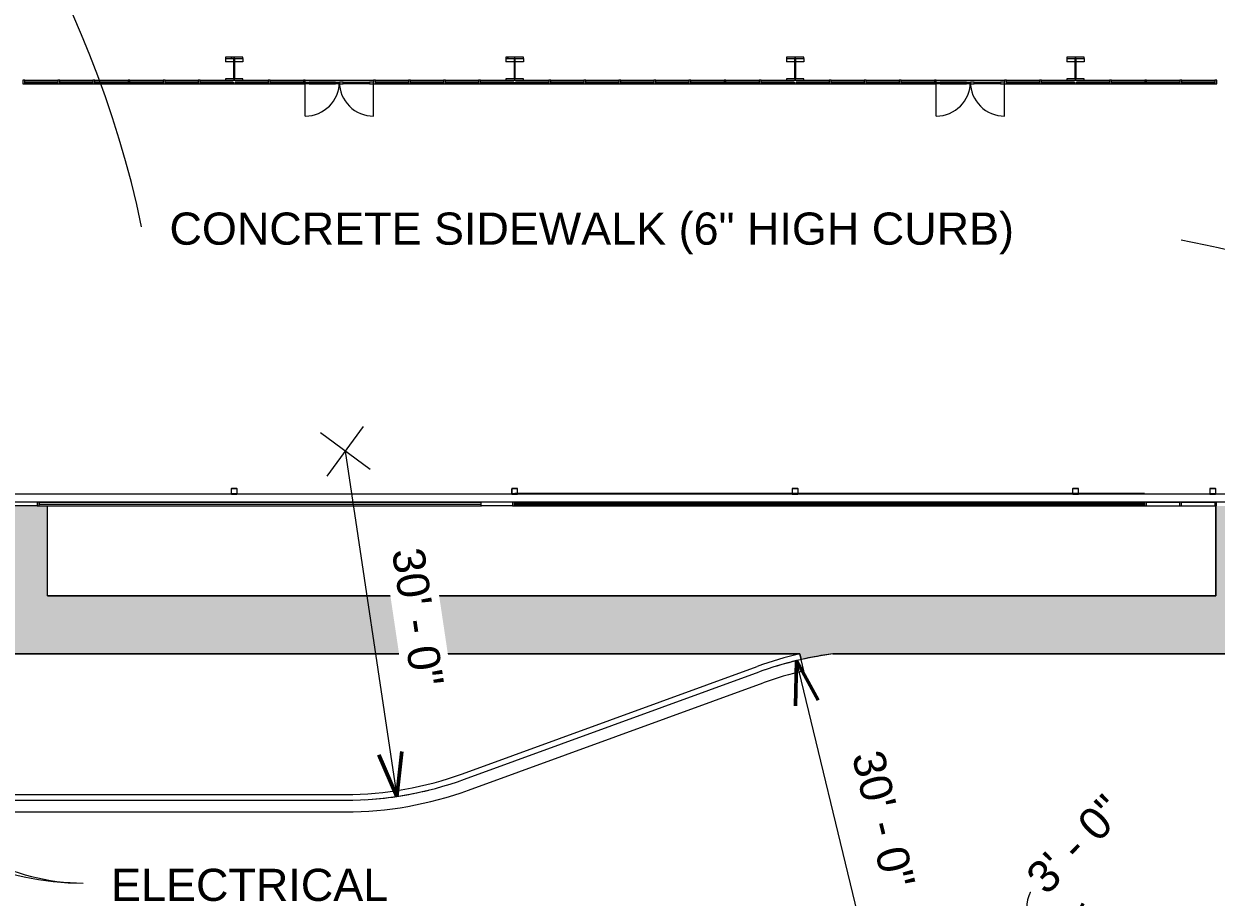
# Model space of a CAD drawing. Header units: inches. Extents: x 1 to 127281, y -26064 to 104775.
# Drawn here: x 22869 to 24100, y -23203 to -22302 of the extents above; entities that cross this region are included whole.
import ezdxf

# ---------------------------------------------------------------- set-up
doc = ezdxf.new("R2010")
doc.units = ezdxf.units.IN
doc.header["$MEASUREMENT"] = 0
for name, color, linetype, lineweight in [('A-ANNO-DIMS', 211, 'Continuous', 9), ('A-ANNO-DIMS-360', 211, 'Continuous', 9), ('A-DETL-GENF', 92, 'Continuous', 9), ('A-DOOR', 31, 'Continuous', 9), ('A-GLAZ-CURT', 52, 'Continuous', 9), ('A-GLAZ-CWMG', 51, 'Continuous', 9), ('A-WALL', 113, 'Continuous', 9), ('A-WALL-PATT', 111, 'Continuous', 15), ('C-BLDG-PADS', 91, 'Continuous', 9), ('C-TOPO', 7, 'Continuous', 9), ('Conc', 7, 'Continuous', 9), ('EOP-PR', 4, 'Continuous', 9), ('G-ANNO-TEXT', 231, 'Continuous', 9), ('L-SITE-WALL', 31, 'Continuous', 9), ('S-BEAM', 12, 'Continuous', 9), ('S-COLS', 52, 'Continuous', 9)]:
    doc.layers.add(name, color=color, linetype=linetype, lineweight=lineweight)
doc.styles.add('Arial_1', font='arial.ttf', dxfattribs={"height": 33.194237})
doc.dimstyles.new('Arrow_-_3_32__Arial', dxfattribs={"dimscale": 12, "dimtxt": 33.75, "dimasz": 3.75, "dimexe": 2.8125, "dimexo": 0, "dimgap": 1.875, "dimtad": 1, "dimjust": 3, "dimdec": 5, "dimrnd": 0.03125, "dimzin": 1, "dimdsep": 46, "dimlunit": 4, "dimtxsty": 'Arial_1', "dimblk1": 'OPEN30', "dimblk2": 'OPEN30', "dimsah": 1, "dimcen": 0.09, "dimazin": 0, "dimtfac": 1, "dimtdec": 4, "dimtix": 1, "dimtmove": 0, "dimatfit": 2, "dimfxl": 1, "dimtvp": 1, "dimtfill": 1, "dimfrac": 2, "dimtolj": 1, "dimtzin": 0, "dimarcsym": 2})
doc.dimstyles.new('Arrow_-_3_32__Arial_1', dxfattribs={"dimscale": 12, "dimtxt": 33.75, "dimasz": 3.75, "dimexe": 2.8125, "dimexo": 0, "dimgap": 1.875, "dimtad": 1, "dimjust": 3, "dimdec": 5, "dimrnd": 0.03125, "dimzin": 1, "dimdsep": 46, "dimlunit": 4, "dimtxsty": 'Arial_1', "dimblk1": 'OPEN30', "dimblk2": 'OPEN30', "dimsah": 1, "dimcen": 0.09, "dimazin": 0, "dimtfac": 1, "dimtdec": 4, "dimtix": 1, "dimtmove": 0, "dimatfit": 2, "dimfxl": 1, "dimtvp": 1, "dimtfill": 1, "dimfrac": 2, "dimtolj": 1, "dimtzin": 0, "dimarcsym": 2})
pattern_1 = [(45, (0, 0), (-35.63818, 35.63818), []), (45, (0, 54), (-35.63818, 35.63818), [])]

# ---------------------------------------------------------------- blocks, each defined once
blk = doc.blocks.new('HSS-Hollow Structural Section-Column - HSS6X6X1_4-556719-Site Plan - Phase 1')
at = {"layer": 'S-COLS', "lineweight": 13}
for p, q in [((-3, 2.534), (-3, -2.534)), ((-2.767, -2.534), (-2.767, 2.534)), ((2.534, 3), (-2.534, 3)), ((-2.534, 2.767), (2.534, 2.767)), ((2.767, 2.534), (2.767, -2.534)), ((3, -2.534), (3, 2.534)), ((2.534, -2.767), (-2.534, -2.767)), ((-2.534, -3), (2.534, -3))]:
    blk.add_line(p, q, dxfattribs=at)
for centre, radius, start, end in [((-2.534, 2.534), 0.466, 90, 180), ((-2.534, 2.534), 0.233, 90, 180), ((2.534, 2.534), 0.466, 360, 90), ((2.534, 2.534), 0.233, 0, 90), ((-2.534, -2.534), 0.466, 180, 270), ((-2.534, -2.534), 0.233, 180, 270), ((2.534, -2.534), 0.233, 270, 360), ((2.534, -2.534), 0.466, 270, 360)]:
    blk.add_arc(centre, radius, start, end, dxfattribs=at)
blk = doc.blocks.new('HSS-Hollow Structural Section-Column - HSS6X6X1_4-V1-Site Plan - Phase 1')
at = {"layer": 'S-COLS', "lineweight": 13}
for p, q in [((-3, 2.534), (-3, -2.534)), ((-2.767, -2.534), (-2.767, 2.534)), ((2.534, 3), (-2.534, 3)), ((-2.534, 2.767), (2.534, 2.767)), ((2.767, 2.534), (2.767, -2.534)), ((3, -2.534), (3, 2.534)), ((2.534, -2.767), (-2.534, -2.767)), ((-2.534, -3), (2.534, -3))]:
    blk.add_line(p, q, dxfattribs=at)
for centre, radius, start, end in [((-2.534, 2.534), 0.466, 90, 180), ((-2.534, 2.534), 0.233, 90, 180), ((2.534, 2.534), 0.466, 360, 90), ((2.534, 2.534), 0.233, 0, 90), ((-2.534, -2.534), 0.466, 180, 270), ((-2.534, -2.534), 0.233, 180, 270), ((2.534, -2.534), 0.233, 270, 360), ((2.534, -2.534), 0.466, 270, 360)]:
    blk.add_arc(centre, radius, start, end, dxfattribs=at)
blk = doc.blocks.new('HSS-Hollow Structural Section-Column - HSS6X6X1_4-V2-Site Plan - Phase 1')
at = {"layer": 'S-COLS', "lineweight": 13}
for p, q in [((-3, 2.534), (-3, -2.534)), ((-2.767, -2.534), (-2.767, 2.534)), ((2.534, 3), (-2.534, 3)), ((-2.534, 2.767), (2.534, 2.767)), ((2.767, 2.534), (2.767, -2.534)), ((3, -2.534), (3, 2.534)), ((2.534, -2.767), (-2.534, -2.767)), ((-2.534, -3), (2.534, -3))]:
    blk.add_line(p, q, dxfattribs=at)
for centre, radius, start, end in [((-2.534, 2.534), 0.466, 90, 180), ((-2.534, 2.534), 0.233, 90, 180), ((2.534, 2.534), 0.466, 360, 90), ((2.534, 2.534), 0.233, 0, 90), ((-2.534, -2.534), 0.466, 180, 270), ((-2.534, -2.534), 0.233, 180, 270), ((2.534, -2.534), 0.233, 270, 360), ((2.534, -2.534), 0.466, 270, 360)]:
    blk.add_arc(centre, radius, start, end, dxfattribs=at)
blk = doc.blocks.new('HSS-Hollow Structural Section-Column - HSS6X6X1_4-V3-Site Plan - Phase 1')
at = {"layer": 'S-COLS', "lineweight": 13}
for p, q in [((-3, 2.534), (-3, -2.534)), ((-2.767, -2.534), (-2.767, 2.534)), ((2.534, 3), (-2.534, 3)), ((-2.534, 2.767), (2.534, 2.767)), ((2.767, 2.534), (2.767, -2.534)), ((3, -2.534), (3, 2.534)), ((2.534, -2.767), (-2.534, -2.767)), ((-2.534, -3), (2.534, -3))]:
    blk.add_line(p, q, dxfattribs=at)
for centre, radius, start, end in [((-2.534, 2.534), 0.466, 90, 180), ((-2.534, 2.534), 0.233, 90, 180), ((2.534, 2.534), 0.466, 360, 90), ((2.534, 2.534), 0.233, 0, 90), ((-2.534, -2.534), 0.466, 180, 270), ((-2.534, -2.534), 0.233, 180, 270), ((2.534, -2.534), 0.233, 270, 360), ((2.534, -2.534), 0.466, 270, 360)]:
    blk.add_arc(centre, radius, start, end, dxfattribs=at)
blk = doc.blocks.new('Girt_C - 8_D-948186-Site Plan - Phase 1')
at = {"layer": 'S-BEAM'}
for p, q in [((23083.4, -22787.3), (22075.2, -22787.3)), ((23372.9, -22787.3), (23088.4, -22787.3)), ((23662.4, -22787.3), (23377.9, -22787.3)), ((23951.9, -22787.3), (23667.4, -22787.3)), ((24093.5, -22787.3), (23956.9, -22787.3)), ((24241.4, -22787.3), (24098.5, -22787.3)), ((22070.8, -22795.3), (26266.9, -22795.3))]:
    blk.add_line(p, q, dxfattribs=at)
blk = doc.blocks.new('System Panel - Glazed-809284-Site Plan - Phase 1')
at = {"layer": 'A-GLAZ-CURT'}
for p, q in [((17.09375, 1.25), (-17.09375, 1.25)), ((-17.09375, 1.25), (-17.09375, 0.25)), ((-17.09375, 0.25), (-17.09375, 1.25)), ((17.09375, 1.25), (-17.09375, 1.25)), ((-17.09375, 0.25), (17.09375, 0.25)), ((-17.09375, 0.25), (17.09375, 0.25)), ((17.09375, 0.25), (17.09375, 1.25)), ((17.09375, 1.25), (17.09375, 0.25))]:
    blk.add_line(p, q, dxfattribs=at)
blk = doc.blocks.new('Rectangular Mullion - Rectangular Mullion 1-V16-Site Plan - Phase 1')
at = {"layer": 'A-GLAZ-CWMG'}
for p, q in [((24462, -22360.1), (24496.2, -22360.1)), ((24462, -22364.1), (24496.2, -22364.1))]:
    blk.add_line(p, q, dxfattribs=at)
blk = doc.blocks.new('Rectangular Mullion - Rectangular Mullion 1-809282-Site Plan - Phase 1')
at = {"layer": 'A-GLAZ-CWMG'}
for p, q in [((-1, 2), (1, 2)), ((-1, -2), (-1, 2)), ((1, 2), (1, -2)), ((1, -2), (-1, -2))]:
    blk.add_line(p, q, dxfattribs=at)
blk = doc.blocks.new('System Panel - Glazed-V14-Site Plan - Phase 1')
at = {"layer": 'A-GLAZ-CURT'}
for p, q in [((17.09375, 1.25), (-17.09375, 1.25)), ((-17.09375, 1.25), (-17.09375, 0.25)), ((-17.09375, 0.25), (-17.09375, 1.25)), ((17.09375, 1.25), (-17.09375, 1.25)), ((-17.09375, 0.25), (17.09375, 0.25)), ((-17.09375, 0.25), (17.09375, 0.25)), ((17.09375, 0.25), (17.09375, 1.25)), ((17.09375, 1.25), (17.09375, 0.25))]:
    blk.add_line(p, q, dxfattribs=at)
blk = doc.blocks.new('System Panel - Glazed-V15-Site Plan - Phase 1')
at = {"layer": 'A-GLAZ-CURT'}
for p, q in [((17.09375, 1.25), (-17.09375, 1.25)), ((-17.09375, 1.25), (-17.09375, 0.25)), ((-17.09375, 0.25), (-17.09375, 1.25)), ((17.09375, 1.25), (-17.09375, 1.25)), ((-17.09375, 0.25), (17.09375, 0.25)), ((-17.09375, 0.25), (17.09375, 0.25)), ((17.09375, 0.25), (17.09375, 1.25)), ((17.09375, 1.25), (17.09375, 0.25))]:
    blk.add_line(p, q, dxfattribs=at)
blk = doc.blocks.new('Door_Single_Storefront - one-809285-Site Plan - Phase 1')
at = {"layer": 'A-DOOR'}
for p, q in [((-17.59375, 35.1875), (-17.59375, 0)), ((-13.59375, 2), (-17.59375, 2)), ((-17.59375, 2), (-17.59375, 0.25)), ((-17.59375, 0.25), (-13.59375, 0.25)), ((-13.59375, 0.25), (-13.59375, 2)), ((-13.59375, 2), (13.59375, 2)), ((13.59375, 1.5), (-13.59375, 1.5)), ((-13.59375, 1.5), (-13.59375, 0.75)), ((-13.59375, 0.75), (13.59375, 0.75)), ((13.59375, 0.25), (-13.59375, 0.25)), ((17.59375, 2), (13.59375, 2)), ((13.59375, 2), (13.59375, 0.25)), ((13.59375, 0.75), (13.59375, 1.5)), ((13.59375, 0.25), (17.59375, 0.25)), ((17.59375, 0.25), (17.59375, 2))]:
    blk.add_line(p, q, dxfattribs=at)
blk.add_arc((-17.59375, 0), 35.1875, 360, 90, dxfattribs=at)
blk = doc.blocks.new('Door_Single_Storefront - one-809286-Site Plan - Phase 1')
at = {"layer": 'A-DOOR'}
for p, q in [((-17.59375, -35.1875), (-17.59375, 0)), ((-17.59375, -2), (-17.59375, -0.25)), ((-17.59375, -0.25), (-13.59375, -0.25)), ((-13.59375, -2), (-17.59375, -2)), ((-13.59375, -0.25), (-13.59375, -2)), ((13.59375, -0.25), (-13.59375, -0.25)), ((-13.59375, -1.5), (-13.59375, -0.75)), ((-13.59375, -0.75), (13.59375, -0.75)), ((13.59375, -1.5), (-13.59375, -1.5)), ((-13.59375, -2), (13.59375, -2)), ((13.59375, -2), (13.59375, -0.25)), ((13.59375, -0.25), (17.59375, -0.25)), ((13.59375, -0.75), (13.59375, -1.5)), ((17.59375, -2), (13.59375, -2)), ((17.59375, -0.25), (17.59375, -2))]:
    blk.add_line(p, q, dxfattribs=at)
blk.add_arc((-17.59375, 0), 35.1875, 270, 0, dxfattribs=at)
blk = doc.blocks.new('System Panel - Glazed-809288-Site Plan - Phase 1')
at = {"layer": 'A-GLAZ-CURT'}
for p, q in [((17.09375, 1.25), (-17.09375, 1.25)), ((-17.09375, 1.25), (-17.09375, 0.25)), ((-17.09375, 0.25), (-17.09375, 1.25)), ((17.09375, 1.25), (-17.09375, 1.25)), ((-17.09375, 0.25), (17.09375, 0.25)), ((-17.09375, 0.25), (17.09375, 0.25)), ((17.09375, 0.25), (17.09375, 1.25)), ((17.09375, 1.25), (17.09375, 0.25))]:
    blk.add_line(p, q, dxfattribs=at)
blk = doc.blocks.new('Rectangular Mullion - Rectangular Mullion 1-V17-Site Plan - Phase 1')
at = {"layer": 'A-GLAZ-CWMG'}
for p, q in [((24252.9, -22360.1), (24279.1, -22360.1)), ((24243.9, -22364.1), (24279.1, -22364.1))]:
    blk.add_line(p, q, dxfattribs=at)
blk = doc.blocks.new('Rectangular Mullion - Rectangular Mullion 1-V20-Site Plan - Phase 1')
at = {"layer": 'A-GLAZ-CWMG'}
for p, q in [((24208.7, -22360.1), (24234.9, -22360.1)), ((24208.7, -22364.1), (24243.9, -22364.1))]:
    blk.add_line(p, q, dxfattribs=at)
blk = doc.blocks.new('Rectangular Mullion - Rectangular Mullion 1-769168-Site Plan - Phase 1')
at = {"layer": 'A-GLAZ-CWMG'}
blk.add_line((24352.5, -22360.1), (24387.6, -22360.1), dxfattribs=at)
blk = doc.blocks.new('Rectangular Mullion - Rectangular Mullion 1-769169-Site Plan - Phase 1')
at = {"layer": 'A-GLAZ-CWMG'}
blk.add_line((24317.3, -22360.1), (24352.5, -22360.1), dxfattribs=at)
blk = doc.blocks.new('Rectangular Mullion - Rectangular Mullion 1-V18-Site Plan - Phase 1')
at = {"layer": 'A-GLAZ-CWMG'}
for p, q in [((-1, 2), (1, 2)), ((-1, -2), (-1, 2)), ((1, 2), (1, -0.25)), ((1, -2), (-1, -2))]:
    blk.add_line(p, q, dxfattribs=at)
blk = doc.blocks.new('Rectangular Mullion - Rectangular Mullion 1-V19-Site Plan - Phase 1')
at = {"layer": 'A-GLAZ-CWMG'}
for p, q in [((-1, 2), (1, 2)), ((-1, -0.25), (-1, 2)), ((1, 2), (1, -2)), ((1, -2), (-1, -2))]:
    blk.add_line(p, q, dxfattribs=at)
blk = doc.blocks.new('HSS-Hollow Structural Section-Column - HSS6X6X1_4-V24-Site Plan - Phase 1')
at = {"layer": 'S-COLS', "lineweight": 13}
for p, q in [((-3, 2.534), (-3, -2.534)), ((-2.767, -2.534), (-2.767, 2.534)), ((2.534, 3), (-2.534, 3)), ((-2.534, 2.767), (2.534, 2.767)), ((2.767, 2.534), (2.767, -2.534)), ((3, -2.534), (3, 2.534)), ((2.534, -2.767), (-2.534, -2.767)), ((-2.534, -3), (2.534, -3))]:
    blk.add_line(p, q, dxfattribs=at)
for centre, radius, start, end in [((-2.534, 2.534), 0.466, 90, 180), ((-2.534, 2.534), 0.233, 90, 180), ((2.534, 2.534), 0.466, 360, 90), ((2.534, 2.534), 0.233, 0, 90), ((-2.534, -2.534), 0.466, 180, 270), ((-2.534, -2.534), 0.233, 180, 270), ((2.534, -2.534), 0.233, 270, 360), ((2.534, -2.534), 0.466, 270, 360)]:
    blk.add_arc(centre, radius, start, end, dxfattribs=at)
blk = doc.blocks.new('Rectangular Mullion - Rectangular Mullion 1-996488-Site Plan - Phase 1')
at = {"layer": 'A-GLAZ-CWMG'}
for p, q in [((-2, 2), (0, 2)), ((-2, -2), (-2, 2)), ((0, 2), (0, -2)), ((0, -2), (-2, -2))]:
    blk.add_line(p, q, dxfattribs=at)
blk = doc.blocks.new('Rectangular Mullion - Rectangular Mullion 1-V40-Site Plan - Phase 1')
at = {"layer": 'A-GLAZ-CWMG'}
for p, q in [((23341, -22799.4), (23341, -22795.4)), ((23373.3, -22795.4), (23341, -22795.4)), ((23373.3, -22799.4), (23341, -22799.4))]:
    blk.add_line(p, q, dxfattribs=at)
blk = doc.blocks.new('Rectangular Mullion - Rectangular Mullion 1-827457-Site Plan - Phase 1')
at = {"layer": 'A-GLAZ-CWMG'}
for p, q in [((-2, 2), (0, 2)), ((-2, -2), (-2, 2)), ((0, 2), (0, -2)), ((0, -2), (-2, -2))]:
    blk.add_line(p, q, dxfattribs=at)
blk = doc.blocks.new('Rectangular Mullion - Rectangular Mullion 1-V43-Site Plan - Phase 1')
at = {"layer": 'A-GLAZ-CWMG'}
for p, q in [((22882.6, -22795.4), (22847.5, -22795.4)), ((22882.6, -22799.4), (22847.5, -22799.4))]:
    blk.add_line(p, q, dxfattribs=at)
blk = doc.blocks.new('Rectangular Mullion - Rectangular Mullion 1-866963-Site Plan - Phase 1')
at = {"layer": 'A-GLAZ-CWMG'}
for p, q in [((-2, 2), (0, 2)), ((-2, -2), (-2, 2)), ((0, 2), (0, -2)), ((0, -2), (-2, -2))]:
    blk.add_line(p, q, dxfattribs=at)
blk = doc.blocks.new('Rectangular Mullion - Rectangular Mullion 1-V27-Site Plan - Phase 1')
at = {"layer": 'A-GLAZ-CWMG'}
for p, q in [((24100, -22795.4), (24134.2, -22795.4)), ((24100, -22799.4), (24134.2, -22799.4))]:
    blk.add_line(p, q, dxfattribs=at)
blk = doc.blocks.new('Rectangular Mullion - Rectangular Mullion 1-996485-Site Plan - Phase 1')
at = {"layer": 'A-GLAZ-CWMG'}
for p, q in [((24027.6, -22795.4), (24061.8, -22795.4)), ((24027.6, -22799.4), (24061.8, -22799.4))]:
    blk.add_line(p, q, dxfattribs=at)
blk = doc.blocks.new('Rectangular Mullion - Rectangular Mullion 1-V28-Site Plan - Phase 1')
at = {"layer": 'A-GLAZ-CWMG'}
for p, q in [((-1, 2), (1, 2)), ((-1, -2), (-1, 2)), ((1, 2), (1, -2)), ((1, -2), (-1, -2))]:
    blk.add_line(p, q, dxfattribs=at)
blk = doc.blocks.new('DIMBLOCK13-Site Plan - Phase 1')
at = {"layer": 'A-ANNO-DIMS-360', "lineweight": 50}
for q in [(23962.4, -23209.6), (23979.7, -23226.5)]:
    blk.add_line((23939.6, -23250.3), q, dxfattribs=at)
at = {"layer": 'A-ANNO-DIMS-360'}
for p, q in [((23914.5, -23276.1), (23972.2, -23216.9)), ((23914.1, -23244.3), (23914.9, -23307.9)), ((23946.3, -23275.7), (23882.7, -23276.5))]:
    blk.add_line(p, q, dxfattribs=at)
blk.add_arc((23914.5, -23276.1), 36, 352.0235, 99.453, dxfattribs=at)
blk.add_ellipse((23956.3, -23233.2), major_axis=(-43.5, 42.4), ratio=0.689507, start_param=0, end_param=1.570796, dxfattribs=at)
at = {"layer": 'A-ANNO-DIMS-360', "color": 0, "insert": (23900.6, -23178.9), "char_height": 33.19, "width": 141.438, "attachment_point": 1, "rotation": 45.7382, "line_spacing_factor": 0.938532, "style": 'Arial_1', "bg_fill": 3, "box_fill_scale": 1.25, "bg_fill_color": 0, "bg_fill_transparency": 0}
blk.add_mtext('3\' - 0"', dxfattribs=at)
blk = doc.blocks.new('_Open30')
at = {"color": 0, "linetype": 'ByBlock', "lineweight": -2}
for p, q in [((-1, 0.268), (0, 0)), ((0, 0), (-1, -0.268)), ((0, 0), (-1, 0))]:
    blk.add_line(p, q, dxfattribs=at)
blk = doc.blocks.new('DIMBLOCK59-Site Plan - Phase 1')
at = {"layer": 'A-ANNO-DIMS-360'}
for p, q in [((23181.7, -22768.7), (23219.5, -22717.5)), ((23226.2, -22762), (23175, -22724.1)), ((23200.6, -22743.1), (23253.7, -23099.2))]:
    blk.add_line(p, q, dxfattribs=at)
at = {"layer": 'A-ANNO-DIMS-360', "lineweight": 50}
for q in [(23235.1, -23056.4), (23259, -23052.9)]:
    blk.add_line((23253.7, -23099.2), q, dxfattribs=at)
at = {"layer": 'A-ANNO-DIMS-360'}
blk.add_arc((23200.6, -22743.1), 360, 273.1041, 283.8471, dxfattribs=at)
at = {"layer": 'A-ANNO-DIMS-360', "color": 0, "insert": (23281.4, -22840.6), "char_height": 33.19, "width": 171.969, "attachment_point": 1, "rotation": 278.4756, "line_spacing_factor": 0.938532, "style": 'Arial_1', "bg_fill": 3, "box_fill_scale": 1.25, "bg_fill_color": 0, "bg_fill_transparency": 0}
blk.add_mtext('30\' - 0"', dxfattribs=at)
blk = doc.blocks.new('DIMBLOCK60-Site Plan - Phase 1')
at = {"layer": 'A-ANNO-DIMS-360', "lineweight": 50}
for q in [(23665.3, -23005.6), (23688.7, -23000)]:
    blk.add_line((23666.4, -22959), q, dxfattribs=at)
at = {"layer": 'A-ANNO-DIMS-360'}
for p, q in [((23751, -23309), (23666.4, -22959)), ((23767.6, -23281.8), (23734.4, -23336.1)), ((23723.8, -23292.4), (23778.1, -23325.6))]:
    blk.add_line(p, q, dxfattribs=at)
blk.add_arc((23751, -23309), 360, 98.2135, 108.9564, dxfattribs=at)
at = {"layer": 'A-ANNO-DIMS-360', "color": 0, "insert": (23755.6, -23049), "char_height": 33.19, "width": 171.969, "attachment_point": 1, "rotation": 283.5849, "line_spacing_factor": 0.938532, "style": 'Arial_1', "bg_fill": 3, "box_fill_scale": 1.25, "bg_fill_color": 0, "bg_fill_transparency": 0}
blk.add_mtext('30\' - 0"', dxfattribs=at)

msp = doc.modelspace()

# ---------------------------------------------------------------- hatches: boundary and pattern name
at = {"layer": 'A-DETL-GENF'}
msp.add_hatch(color=9, dxfattribs=at).paths.add_polyline_path([(23671.236577, -22957.918456), (23682.063738, -22955.633673), (23692.956006, -22953.682733), (23703.903088, -22952.067479), (26285.490625, -22952.067479), (26285.390625, -22799.42781), (25981.015225, -22799.42781), (25981.015225, -22892.067479), (24292.265225, -22892.067479), (24292.265225, -22799.42781), (24099.015225, -22799.42781), (24099.015225, -22892.067479), (22893.015225, -22892.067479), (22893.015225, -22799.42781), (22796.265225, -22799.42781), (22796.265225, -22892.067479), (22057.515225, -22892.067479), (22057.515225, -22301.67781), (21983.235225, -22301.67781), (21983.235225, -21578.17781), (22067.977825, -21578.17781), (22067.977825, -21481.42781), (21983.235225, -21481.42781), (21983.235225, -19983.100554), (21911.235225, -19983.100554), (21911.235225, -22952.067479), (23669.907641, -22952.067479), (23670.717633, -22955.633673)], flags=0)
at = {"layer": 'A-WALL-PATT', "lineweight": 9}
h = msp.add_hatch(dxfattribs=at)
h.set_pattern_fill('FP_8', color=256, style=0, pattern_type=2)
h.set_pattern_definition([(0, (0, 0), (0, 45), []), (90, (0, 0), (-45, 3e-15), [])])
h.paths.add_polyline_path([(23375.515225, -22796.80281), (24025.640225, -22796.80281), (24025.640225, -22796.05281), (23375.515225, -22796.05281)], flags=0)
at = {"layer": 'S-COLS'}
h = msp.add_hatch(dxfattribs=at)
h.set_pattern_fill('FP_1', color=256, style=0, pattern_type=2)
h.set_pattern_definition(pattern_1)
h.paths.add_polyline_path([(23085.890225, -22337.802767), (23094.890225, -22337.802767), (23094.890225, -22336.549442), (23076.890225, -22336.549442), (23076.890225, -22337.802767), (23085.265225, -22337.802767)], flags=0)
h = msp.add_hatch(dxfattribs=at)
h.set_pattern_fill('FP_1', color=256, style=0, pattern_type=2)
h.set_pattern_definition(pattern_1)
h.paths.add_polyline_path([(23375.390225, -22337.802767), (23384.390225, -22337.802767), (23384.390225, -22336.549442), (23366.390225, -22336.549442), (23366.390225, -22337.802767), (23374.765225, -22337.802767)], flags=0)

# ---------------------------------------------------------------- linework, layer by layer
at = {"layer": 'A-WALL', "lineweight": 15}
for p, q in [((23340.952725, -22796.01541), (22884.702725, -22796.01541)), ((22884.702725, -22796.01541), (22884.702725, -22797.59021)), ((22884.702725, -22797.59021), (23340.952725, -22797.59021)), ((23340.952725, -22797.59021), (23340.952725, -22796.01541))]:
    msp.add_line(p, q, dxfattribs=at)
at = {"layer": 'A-WALL'}
for p, q in [((24025.640225, -22796.05281), (23375.515225, -22796.05281)), ((24025.640225, -22796.80281), (23375.515225, -22796.80281)), ((24025.640225, -22797.67781), (23375.515225, -22797.67781))]:
    msp.add_line(p, q, dxfattribs=at)
at = {"layer": 'C-BLDG-PADS'}
for p, q in [((22884.640225, -22799.30281), (23341.015225, -22799.30281)), ((23375.265225, -22799.30281), (24025.640225, -22799.30281))]:
    msp.add_line(p, q, dxfattribs=at)
at = {"layer": 'C-TOPO'}
for p, q in [((22884.640225, -22799.302734), (23341.015225, -22799.302734)), ((23375.265225, -22799.302734), (23435.34082, -22799.302734)), ((24025.640225, -22799.302734), (23435.34082, -22799.302734))]:
    msp.add_line(p, q, dxfattribs=at)
at = {"layer": 'Conc'}
for p, q in [((22893.015225, -22892.067479), (22893.015225, -22799.42781)), ((22893.015225, -22892.067479), (22893.015225, -22799.42781)), ((24099.015225, -22892.067479), (24099.015225, -22799.42781)), ((24099.015225, -22799.42781), (24099.015225, -22892.067479)), ((22893.015225, -22892.067479), (24099.015225, -22892.067479)), ((24099.015225, -22892.067479), (22893.015225, -22892.067479)), ((23669.907641, -22952.067479), (21911.235225, -22952.067479)), ((21911.235225, -22952.067479), (23669.907641, -22952.067479)), ((26159.493844, -22952.067479), (23703.903088, -22952.067479)), ((23703.903088, -22952.067479), (26285.490625, -22952.067479))]:
    msp.add_line(p, q, dxfattribs=at)
at = {"layer": 'EOP-PR'}
for p, q in [((23673.89445, -22969.620409), (23669.907641, -22952.067479)), ((23669.907641, -22952.067479), (23671.236577, -22957.918456)), ((23321.68285, -23075.736742), (23625.793395, -22965.049556)), ((23323.734971, -23081.374897), (23627.845515, -22970.687711)), ((23327.839213, -23092.651209), (23631.949757, -22981.964023)), ((21875.235225, -23097.085554), (23200.60772, -23097.085554)), ((21875.235225, -23103.085554), (23200.60772, -23103.085554)), ((21875.235225, -23115.085554), (23200.60772, -23115.085554))]:
    msp.add_line(p, q, dxfattribs=at)
for centre, radius, start, end in [((23750.972767, -23308.977055), 366, 102.796528622, 110), ((23750.972767, -23308.977055), 360, 97.512882564, 110), ((23750.972767, -23308.977055), 360, 97.512882564, 102.796528622), ((23750.972767, -23308.977055), 348, 102.796528622, 110), ((23200.60772, -22743.085554), 354, 270, 290), ((23200.60772, -22743.085554), 360, 270, 290), ((23200.60772, -22743.085554), 372, 270, 290)]:
    msp.add_arc(centre, radius, start, end, dxfattribs=at)
at = {"layer": 'G-ANNO-TEXT', "color": 145}
for centre, radius, start, end in [((21948.589335, -22728.832382), 1064.128, 11.784896621, 89.612635232), ((23911.211857, -23356.170663), 844.673668, 31.006482247, 90), ((22930.060643, -22896.280782), 292.27505, 173.925562675, 270), ((22930.060643, -22976.775775), 211.780056, 154.022641693, 270)]:
    msp.add_arc(centre, radius, start, end, dxfattribs=at)
at = {"layer": 'L-SITE-WALL', "lineweight": 15}
for p, q in [((23378.164535, -22786.67781), (23375.515225, -22786.67781)), ((23375.515225, -22786.67781), (23375.515225, -22787.06981)), ((23661.890225, -22786.67781), (23378.390225, -22786.67781)), ((23667.664535, -22786.67781), (23662.115915, -22786.67781)), ((23951.390225, -22786.67781), (23667.890225, -22786.67781)), ((23957.164535, -22786.67781), (23951.615915, -22786.67781)), ((24025.640225, -22786.67781), (23957.390225, -22786.67781)), ((24025.640225, -22787.359904), (24025.640225, -22786.67781)), ((23375.515225, -22795.27769), (23375.515225, -22797.92781)), ((23375.515225, -22797.92781), (24025.640225, -22797.92781)), ((24025.640225, -22797.92781), (24025.640225, -22795.27769))]:
    msp.add_line(p, q, dxfattribs=at)
at = {"layer": 'S-COLS', "lineweight": 13}
for p, q in [((23094.890225, -22336.549442), (23076.890225, -22336.549442)), ((23076.890225, -22336.549442), (23076.890225, -22337.802767)), ((23076.890225, -22337.802767), (23094.890225, -22337.802767)), ((23086.515225, -22337.802767), (23085.265225, -22337.802767)), ((23085.265225, -22337.802767), (23085.265225, -22358.80281)), ((23086.515225, -22358.80281), (23086.515225, -22337.802767)), ((23094.890225, -22337.802767), (23094.890225, -22336.549442)), ((23384.390225, -22336.549442), (23366.390225, -22336.549442)), ((23366.390225, -22336.549442), (23366.390225, -22337.802767)), ((23366.390225, -22337.802767), (23384.390225, -22337.802767)), ((23376.015225, -22337.802767), (23374.765225, -22337.802767)), ((23374.765225, -22337.802767), (23374.765225, -22358.80281)), ((23376.015225, -22358.80281), (23376.015225, -22337.802767)), ((23384.390225, -22337.802767), (23384.390225, -22336.549442)), ((23673.890225, -22336.549442), (23655.890225, -22336.549442)), ((23655.890225, -22336.549442), (23655.890225, -22337.802767)), ((23655.890225, -22337.802767), (23673.890225, -22337.802767)), ((23665.515225, -22337.802767), (23664.265225, -22337.802767)), ((23664.265225, -22337.802767), (23664.265225, -22358.80281)), ((23665.515225, -22358.80281), (23665.515225, -22337.802767)), ((23673.890225, -22337.802767), (23673.890225, -22336.549442)), ((23963.390225, -22336.549442), (23945.390225, -22336.549442)), ((23945.390225, -22336.549442), (23945.390225, -22337.802767)), ((23945.390225, -22337.802767), (23963.390225, -22337.802767)), ((23955.015225, -22337.802767), (23953.765225, -22337.802767)), ((23953.765225, -22337.802767), (23953.765225, -22358.80281)), ((23955.015225, -22358.80281), (23955.015225, -22337.802767)), ((23963.390225, -22337.802767), (23963.390225, -22336.549442)), ((23076.890225, -22358.80281), (23076.890225, -22360.05281)), ((23094.890225, -22358.80281), (23076.890225, -22358.80281)), ((23076.890225, -22360.05281), (23094.890225, -22360.05281)), ((23085.265225, -22358.80281), (23086.515225, -22358.80281)), ((23094.890225, -22360.05281), (23094.890225, -22358.80281)), ((23366.390225, -22358.80281), (23366.390225, -22360.05281)), ((23384.390225, -22358.80281), (23366.390225, -22358.80281)), ((23366.390225, -22360.05281), (23384.390225, -22360.05281)), ((23374.765225, -22358.80281), (23376.015225, -22358.80281)), ((23384.390225, -22360.05281), (23384.390225, -22358.80281)), ((23655.890225, -22358.80281), (23655.890225, -22360.05281)), ((23673.890225, -22358.80281), (23655.890225, -22358.80281)), ((23655.890225, -22360.05281), (23673.890225, -22360.05281)), ((23664.265225, -22358.80281), (23665.515225, -22358.80281)), ((23673.890225, -22360.05281), (23673.890225, -22358.80281)), ((23945.390225, -22358.80281), (23945.390225, -22360.05281)), ((23963.390225, -22358.80281), (23945.390225, -22358.80281)), ((23945.390225, -22360.05281), (23963.390225, -22360.05281)), ((23953.765225, -22358.80281), (23955.015225, -22358.80281)), ((23963.390225, -22360.05281), (23963.390225, -22358.80281))]:
    msp.add_line(p, q, dxfattribs=at)
at = {"layer": 'S-COLS'}
for p, q in [((23076.890225, -22337.802767), (23076.890225, -22341.306135)), ((23094.890225, -22337.802767), (23094.890225, -22341.306135)), ((23366.390225, -22337.802767), (23366.390225, -22341.306135)), ((23384.390225, -22337.802767), (23384.390225, -22341.306135)), ((23655.890225, -22337.802767), (23655.890225, -22341.306135)), ((23673.890225, -22337.802767), (23673.890225, -22341.306135)), ((23945.390225, -22337.802767), (23945.390225, -22341.306135)), ((23963.390225, -22337.802767), (23963.390225, -22341.306135)), ((23085.265225, -22341.306135), (23076.890225, -22341.306135)), ((23094.890225, -22341.306135), (23086.515225, -22341.306135)), ((23374.765225, -22341.306135), (23366.390225, -22341.306135)), ((23384.390225, -22341.306135), (23376.015225, -22341.306135)), ((23664.265225, -22341.306135), (23655.890225, -22341.306135)), ((23673.890225, -22341.306135), (23665.515225, -22341.306135)), ((23953.765225, -22341.306135), (23945.390225, -22341.306135)), ((23963.390225, -22341.306135), (23955.015225, -22341.306135))]:
    msp.add_line(p, q, dxfattribs=at)

# ---------------------------------------------------------------- block references
at = {"layer": 'A-DOOR'}
for p in [(23176.858975, -22362.05281), (23828.233975, -22362.05281)]:
    msp.add_blockref('Door_Single_Storefront - one-809286-Site Plan - Phase 1', p, dxfattribs=at)
at = {"layer": 'A-DOOR', "rotation": 180}
for p in [(23212.046475, -22362.05281), (23863.421475, -22362.05281)]:
    msp.add_blockref('Door_Single_Storefront - one-809285-Site Plan - Phase 1', p, dxfattribs=at)
at = {"layer": 'A-GLAZ-CURT', "rotation": 180}
for name, p in [('System Panel - Glazed-809284-Site Plan - Phase 1', (22886.858975, -22362.05281)), ('System Panel - Glazed-809284-Site Plan - Phase 1', (22923.046475, -22362.05281)), ('System Panel - Glazed-809284-Site Plan - Phase 1', (22959.233975, -22362.05281)), ('System Panel - Glazed-809288-Site Plan - Phase 1', (22995.421475, -22362.05281)), ('System Panel - Glazed-809288-Site Plan - Phase 1', (23031.608975, -22362.05281)), ('System Panel - Glazed-V15-Site Plan - Phase 1', (23067.796475, -22362.05281)), ('System Panel - Glazed-V14-Site Plan - Phase 1', (23103.983975, -22362.05281)), ('System Panel - Glazed-809284-Site Plan - Phase 1', (23140.171475, -22362.05281)), ('System Panel - Glazed-809284-Site Plan - Phase 1', (23248.733975, -22362.05281)), ('System Panel - Glazed-809284-Site Plan - Phase 1', (23284.921475, -22362.05281)), ('System Panel - Glazed-809284-Site Plan - Phase 1', (23321.108975, -22362.05281)), ('System Panel - Glazed-V15-Site Plan - Phase 1', (23357.296475, -22362.05281)), ('System Panel - Glazed-V14-Site Plan - Phase 1', (23393.483975, -22362.05281)), ('System Panel - Glazed-809284-Site Plan - Phase 1', (23429.671475, -22362.05281)), ('System Panel - Glazed-809284-Site Plan - Phase 1', (23465.858975, -22362.05281)), ('System Panel - Glazed-809284-Site Plan - Phase 1', (23502.046475, -22362.05281)), ('System Panel - Glazed-809284-Site Plan - Phase 1', (23538.233975, -22362.05281)), ('System Panel - Glazed-809284-Site Plan - Phase 1', (23574.421475, -22362.05281)), ('System Panel - Glazed-809284-Site Plan - Phase 1', (23610.608975, -22362.05281)), ('System Panel - Glazed-V15-Site Plan - Phase 1', (23646.796475, -22362.05281)), ('System Panel - Glazed-V14-Site Plan - Phase 1', (23682.983975, -22362.05281)), ('System Panel - Glazed-809284-Site Plan - Phase 1', (23719.171475, -22362.05281)), ('System Panel - Glazed-809284-Site Plan - Phase 1', (23755.358975, -22362.05281)), ('System Panel - Glazed-809284-Site Plan - Phase 1', (23791.546475, -22362.05281)), ('System Panel - Glazed-809284-Site Plan - Phase 1', (23900.108975, -22362.05281)), ('System Panel - Glazed-V15-Site Plan - Phase 1', (23936.296475, -22362.05281)), ('System Panel - Glazed-V14-Site Plan - Phase 1', (23972.483975, -22362.05281)), ('System Panel - Glazed-809284-Site Plan - Phase 1', (24008.671475, -22362.05281)), ('System Panel - Glazed-809284-Site Plan - Phase 1', (24044.858975, -22362.05281)), ('System Panel - Glazed-809284-Site Plan - Phase 1', (24081.046475, -22362.05281))]:
    msp.add_blockref(name, p, dxfattribs=at)
at = {"layer": 'A-GLAZ-CWMG', "extrusion": (0, 0, -1)}
for name, p in [('Rectangular Mullion - Rectangular Mullion 1-809282-Site Plan - Phase 1', (-22868.765225, -22362.05281)), ('Rectangular Mullion - Rectangular Mullion 1-809282-Site Plan - Phase 1', (-22904.952725, -22362.05281)), ('Rectangular Mullion - Rectangular Mullion 1-809282-Site Plan - Phase 1', (-22941.140225, -22362.05281)), ('Rectangular Mullion - Rectangular Mullion 1-809282-Site Plan - Phase 1', (-22977.327725, -22362.05281)), ('Rectangular Mullion - Rectangular Mullion 1-809282-Site Plan - Phase 1', (-23013.515225, -22362.05281)), ('Rectangular Mullion - Rectangular Mullion 1-809282-Site Plan - Phase 1', (-23049.702725, -22362.05281)), ('Rectangular Mullion - Rectangular Mullion 1-809282-Site Plan - Phase 1', (-23122.077725, -22362.05281)), ('Rectangular Mullion - Rectangular Mullion 1-V19-Site Plan - Phase 1', (-23158.265225, -22362.05281)), ('Rectangular Mullion - Rectangular Mullion 1-V18-Site Plan - Phase 1', (-23230.640225, -22362.05281)), ('Rectangular Mullion - Rectangular Mullion 1-809282-Site Plan - Phase 1', (-23266.827725, -22362.05281)), ('Rectangular Mullion - Rectangular Mullion 1-809282-Site Plan - Phase 1', (-23303.015225, -22362.05281)), ('Rectangular Mullion - Rectangular Mullion 1-809282-Site Plan - Phase 1', (-23339.202725, -22362.05281)), ('Rectangular Mullion - Rectangular Mullion 1-809282-Site Plan - Phase 1', (-23411.577725, -22362.05281)), ('Rectangular Mullion - Rectangular Mullion 1-809282-Site Plan - Phase 1', (-23447.765225, -22362.05281)), ('Rectangular Mullion - Rectangular Mullion 1-809282-Site Plan - Phase 1', (-23483.952725, -22362.05281)), ('Rectangular Mullion - Rectangular Mullion 1-809282-Site Plan - Phase 1', (-23520.140225, -22362.05281)), ('Rectangular Mullion - Rectangular Mullion 1-809282-Site Plan - Phase 1', (-23556.327725, -22362.05281)), ('Rectangular Mullion - Rectangular Mullion 1-809282-Site Plan - Phase 1', (-23592.515225, -22362.05281)), ('Rectangular Mullion - Rectangular Mullion 1-809282-Site Plan - Phase 1', (-23628.702725, -22362.05281)), ('Rectangular Mullion - Rectangular Mullion 1-809282-Site Plan - Phase 1', (-23701.077725, -22362.05281)), ('Rectangular Mullion - Rectangular Mullion 1-809282-Site Plan - Phase 1', (-23737.265225, -22362.05281)), ('Rectangular Mullion - Rectangular Mullion 1-809282-Site Plan - Phase 1', (-23773.452725, -22362.05281)), ('Rectangular Mullion - Rectangular Mullion 1-V19-Site Plan - Phase 1', (-23809.640225, -22362.05281)), ('Rectangular Mullion - Rectangular Mullion 1-V18-Site Plan - Phase 1', (-23882.015225, -22362.05281)), ('Rectangular Mullion - Rectangular Mullion 1-809282-Site Plan - Phase 1', (-23918.202725, -22362.05281)), ('Rectangular Mullion - Rectangular Mullion 1-809282-Site Plan - Phase 1', (-23990.577725, -22362.05281)), ('Rectangular Mullion - Rectangular Mullion 1-809282-Site Plan - Phase 1', (-24026.765225, -22362.05281)), ('Rectangular Mullion - Rectangular Mullion 1-809282-Site Plan - Phase 1', (-24062.952725, -22362.05281)), ('Rectangular Mullion - Rectangular Mullion 1-809282-Site Plan - Phase 1', (-24099.140225, -22362.05281)), ('Rectangular Mullion - Rectangular Mullion 1-996488-Site Plan - Phase 1', (-24025.640225, -22797.42781)), ('Rectangular Mullion - Rectangular Mullion 1-V28-Site Plan - Phase 1', (-24062.827725, -22797.42781)), ('Rectangular Mullion - Rectangular Mullion 1-V28-Site Plan - Phase 1', (-24099.015225, -22797.42781))]:
    msp.add_blockref(name, p, dxfattribs=at)
at = {"layer": 'A-GLAZ-CWMG'}
for name, p in [('Rectangular Mullion - Rectangular Mullion 1-V16-Site Plan - Phase 1', (-1592.25, 0)), ('Rectangular Mullion - Rectangular Mullion 1-V16-Site Plan - Phase 1', (-1556.0625, 0)), ('Rectangular Mullion - Rectangular Mullion 1-V16-Site Plan - Phase 1', (-1519.875, 0)), ('Rectangular Mullion - Rectangular Mullion 1-V16-Site Plan - Phase 1', (-1483.6875, 0)), ('Rectangular Mullion - Rectangular Mullion 1-V16-Site Plan - Phase 1', (-1447.5, 0)), ('Rectangular Mullion - Rectangular Mullion 1-V20-Site Plan - Phase 1', (-1158, 0)), ('Rectangular Mullion - Rectangular Mullion 1-V17-Site Plan - Phase 1', (-1158, 0)), ('Rectangular Mullion - Rectangular Mullion 1-V16-Site Plan - Phase 1', (-1338.9375, 0)), ('Rectangular Mullion - Rectangular Mullion 1-769169-Site Plan - Phase 1', (-1158, 0)), ('Rectangular Mullion - Rectangular Mullion 1-769168-Site Plan - Phase 1', (-1158, 0)), ('Rectangular Mullion - Rectangular Mullion 1-V16-Site Plan - Phase 1', (-1230.375, 0)), ('Rectangular Mullion - Rectangular Mullion 1-V16-Site Plan - Phase 1', (-1194.1875, 0)), ('Rectangular Mullion - Rectangular Mullion 1-V16-Site Plan - Phase 1', (-1158, 0)), ('Rectangular Mullion - Rectangular Mullion 1-V20-Site Plan - Phase 1', (-868.5, 0)), ('Rectangular Mullion - Rectangular Mullion 1-V17-Site Plan - Phase 1', (-868.5, 0)), ('Rectangular Mullion - Rectangular Mullion 1-V16-Site Plan - Phase 1', (-1049.4375, 0)), ('Rectangular Mullion - Rectangular Mullion 1-V16-Site Plan - Phase 1', (-1013.25, 0)), ('Rectangular Mullion - Rectangular Mullion 1-V16-Site Plan - Phase 1', (-977.0625, 0)), ('Rectangular Mullion - Rectangular Mullion 1-V16-Site Plan - Phase 1', (-940.875, 0)), ('Rectangular Mullion - Rectangular Mullion 1-V16-Site Plan - Phase 1', (-904.6875, 0)), ('Rectangular Mullion - Rectangular Mullion 1-V16-Site Plan - Phase 1', (-868.5, 0)), ('Rectangular Mullion - Rectangular Mullion 1-V20-Site Plan - Phase 1', (-579, 0)), ('Rectangular Mullion - Rectangular Mullion 1-V17-Site Plan - Phase 1', (-579, 0)), ('Rectangular Mullion - Rectangular Mullion 1-V16-Site Plan - Phase 1', (-759.9375, 0)), ('Rectangular Mullion - Rectangular Mullion 1-V16-Site Plan - Phase 1', (-723.75, 0)), ('Rectangular Mullion - Rectangular Mullion 1-V16-Site Plan - Phase 1', (-687.5625, 0)), ('Rectangular Mullion - Rectangular Mullion 1-769169-Site Plan - Phase 1', (-506.625, 0)), ('Rectangular Mullion - Rectangular Mullion 1-769168-Site Plan - Phase 1', (-506.625, 0)), ('Rectangular Mullion - Rectangular Mullion 1-V16-Site Plan - Phase 1', (-579, 0)), ('Rectangular Mullion - Rectangular Mullion 1-V20-Site Plan - Phase 1', (-289.5, 0)), ('Rectangular Mullion - Rectangular Mullion 1-V17-Site Plan - Phase 1', (-289.5, 0)), ('Rectangular Mullion - Rectangular Mullion 1-V16-Site Plan - Phase 1', (-470.4375, 0)), ('Rectangular Mullion - Rectangular Mullion 1-V16-Site Plan - Phase 1', (-434.25, 0)), ('Rectangular Mullion - Rectangular Mullion 1-V16-Site Plan - Phase 1', (-398.0625, 0)), ('Rectangular Mullion - Rectangular Mullion 1-V43-Site Plan - Phase 1', (0, 0)), ('Rectangular Mullion - Rectangular Mullion 1-V40-Site Plan - Phase 1', (0, 0)), ('Rectangular Mullion - Rectangular Mullion 1-996485-Site Plan - Phase 1', (0, 0)), ('Rectangular Mullion - Rectangular Mullion 1-V27-Site Plan - Phase 1', (-36.1875, 0))]:
    msp.add_blockref(name, p, dxfattribs=at)
at = {"layer": 'A-GLAZ-CWMG', "extrusion": (0, 0, -1), "rotation": 180}
for name, p in [('Rectangular Mullion - Rectangular Mullion 1-866963-Site Plan - Phase 1', (-22884.640225, -22797.42781)), ('Rectangular Mullion - Rectangular Mullion 1-827457-Site Plan - Phase 1', (-23375.265225, -22797.42781))]:
    msp.add_blockref(name, p, dxfattribs=at)
at = {"layer": 'S-BEAM'}
msp.add_blockref('Girt_C - 8_D-948186-Site Plan - Phase 1', (0, 0), dxfattribs=at)
at = {"layer": 'S-COLS', "rotation": 180}
for name, p in [('HSS-Hollow Structural Section-Column - HSS6X6X1_4-556719-Site Plan - Phase 1', (23085.890225, -22784.30281)), ('HSS-Hollow Structural Section-Column - HSS6X6X1_4-V1-Site Plan - Phase 1', (23375.390225, -22784.30281)), ('HSS-Hollow Structural Section-Column - HSS6X6X1_4-V2-Site Plan - Phase 1', (23664.890225, -22784.30281)), ('HSS-Hollow Structural Section-Column - HSS6X6X1_4-V3-Site Plan - Phase 1', (23954.390225, -22784.30281)), ('HSS-Hollow Structural Section-Column - HSS6X6X1_4-V24-Site Plan - Phase 1', (24096.015225, -22784.30281))]:
    msp.add_blockref(name, p, dxfattribs=at)

# ---------------------------------------------------------------- texts
at = {"layer": 'G-ANNO-TEXT', "color": 145, "insert": (22958.860643, -23173.794287), "char_height": 33.19423653, "width": 462.105, "attachment_point": 1, "line_spacing_factor": 0.938532, "style": 'Arial_1', "bg_fill": 3, "box_fill_scale": 1.25, "bg_fill_color": 0, "bg_fill_transparency": 0}
msp.add_mtext('ELECTRICAL\\PTRANSFORMERS', dxfattribs=at)

# ---------------------------------------------------------------- dimensions: what is measured, and where the dimension line sits
at = {"layer": 'A-ANNO-DIMS'}
dim = msp.add_radius_dim(center=(23914.515225, -23276.067479), mpoint=(23939.640971, -23250.285762), dimstyle='Arrow_-_3_32__Arial', override={"dimpost": '<>'}, dxfattribs=at)
dim.commit()
dim.dimension.update_dxf_attribs({"geometry": 'DIMBLOCK13-Site Plan - Phase 1', "text_midpoint": (23898.8189, -23235.636429)})

# ---------------------------------------------------------------- next in the draw order: texts
at = {"layer": 'G-ANNO-TEXT', "color": 145, "insert": (23019.086857, -22496.735451), "char_height": 33.19423653, "width": 1035.99, "attachment_point": 1, "line_spacing_factor": 0.938532, "style": 'Arial_1', "bg_fill": 3, "box_fill_scale": 1.25, "bg_fill_color": 0, "bg_fill_transparency": 0}
msp.add_mtext('CONCRETE SIDEWALK (6" HIGH CURB)', dxfattribs=at)

# ---------------------------------------------------------------- next in the draw order: dimensions: what is measured, and where the dimension line sits
at = {"layer": 'A-ANNO-DIMS'}
for center, mpoint, picture, middle in [((23200.60772, -22743.085554), (23253.667497, -23099.15389), 'DIMBLOCK59-Site Plan - Phase 1', (23262.849827, -22893.049598)), ((23750.972767, -23308.977055), (23666.413641, -22959.048842), 'DIMBLOCK60-Site Plan - Phase 1', (23752.333588, -23146.614982))]:
    dim = msp.add_radius_dim(center=center, mpoint=mpoint, dimstyle='Arrow_-_3_32__Arial_1', override={"dimpost": '<>'}, dxfattribs=at)
    dim.commit()
    dim.dimension.update_dxf_attribs({"geometry": picture, "text_midpoint": middle})

doc.saveas('drawing.dxf')
